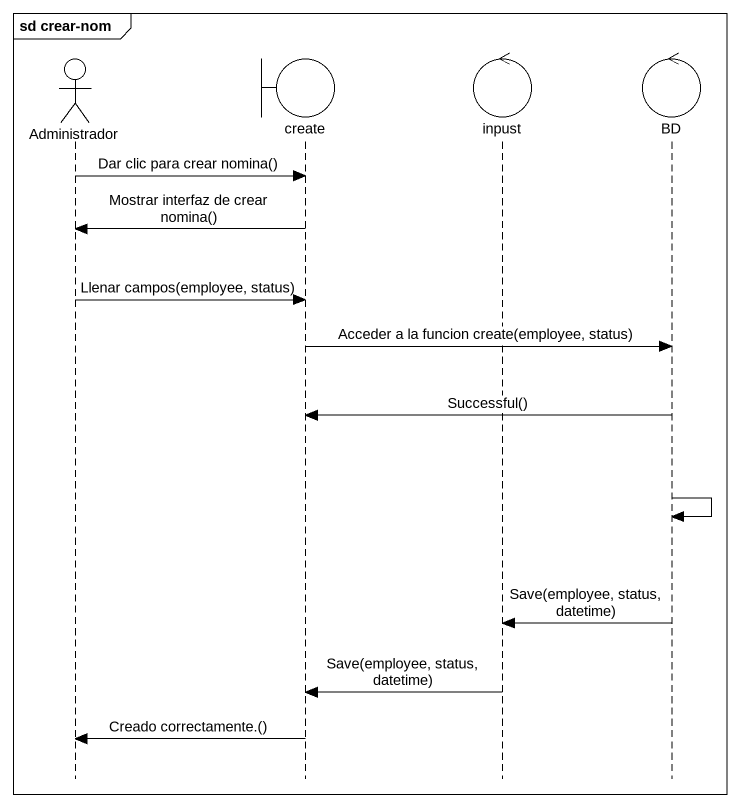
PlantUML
@startuml
mainframe sd crear-nom
hide footbox
actor Administrador
boundary "create" as create_
control inpust
control BD

Administrador -> create_ : Dar clic para crear nomina()
create_ -> Administrador : Mostrar interfaz de crear nomina()
Administrador -> create_ : Llenar campos(employee, status)
create_ -> BD : Acceder a la funcion create(employee, status)
BD -> create_ : Successful()
BD -> BD
BD -> inpust : Save(employee, status, datetime)
inpust -> create_ : Save(employee, status, datetime)
create_ -> Administrador : Creado correctamente.()
@enduml
